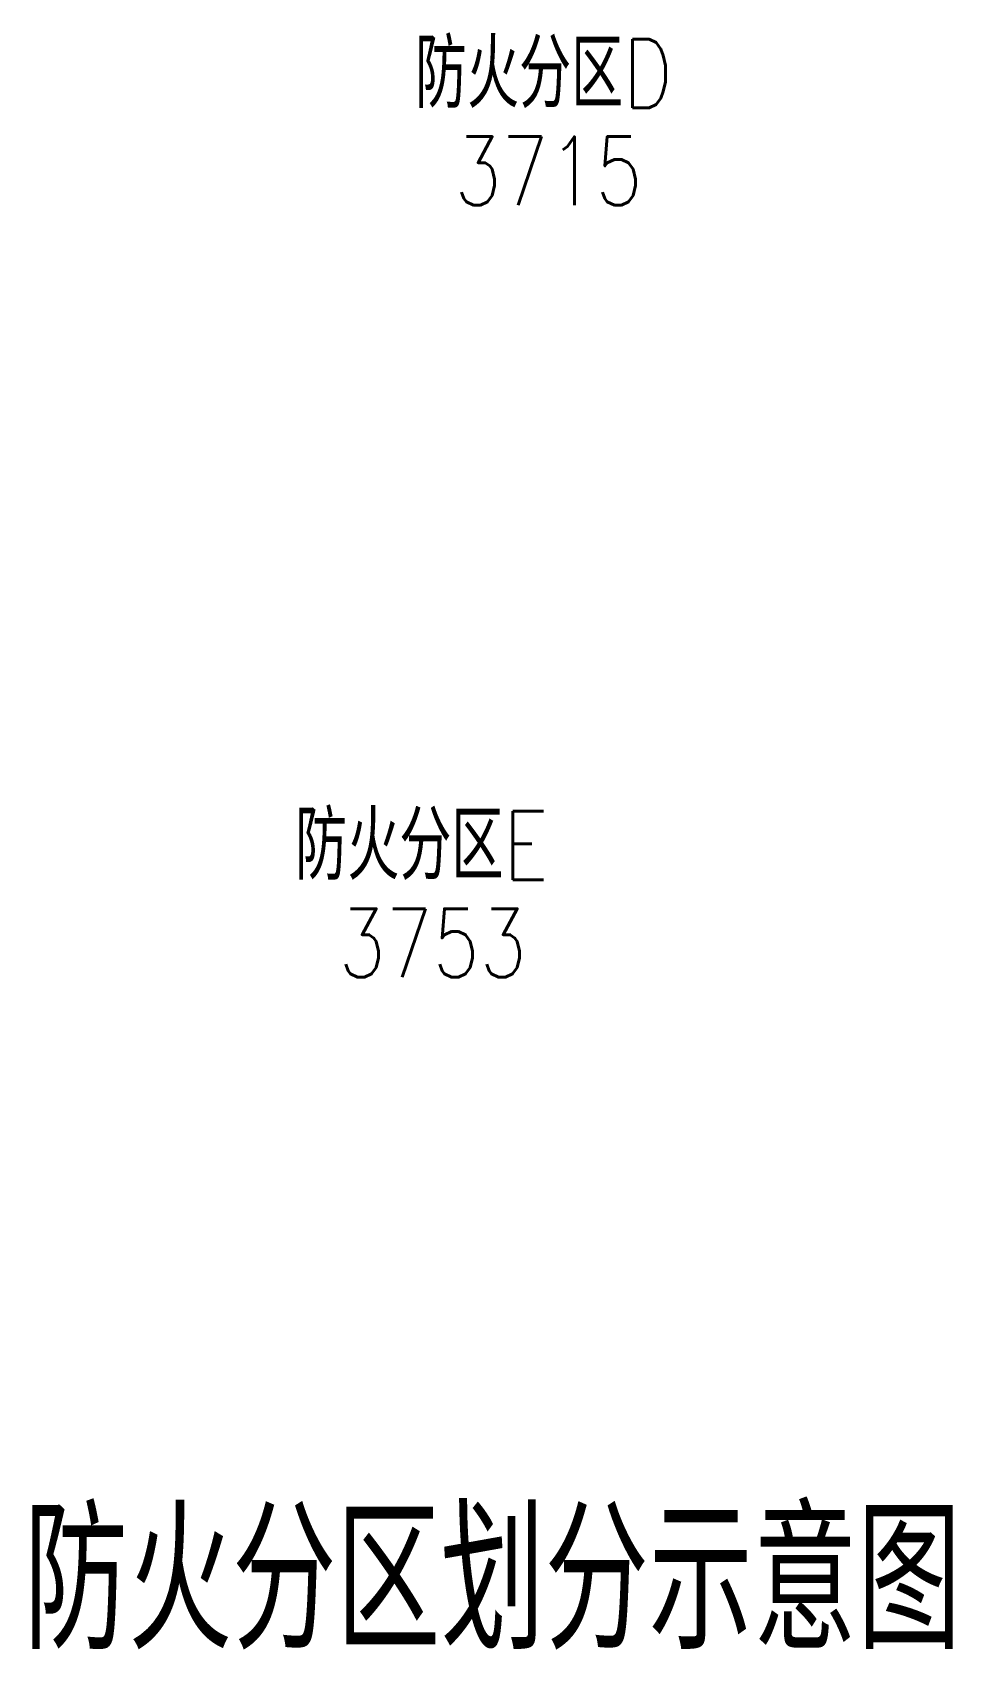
# Model space of a CAD drawing. Extents: x -1348811 to 123514, y -640545 to 749356.
# Drawn here: x -308748 to -241602, y -257997 to -139991 of the extents above; entities that cross this region are included whole.
import ezdxf

# ---------------------------------------------------------------- set-up
doc = ezdxf.new("R2010")
doc.units = 0
doc.header["$LTSCALE"] = 10
doc.header["$MEASUREMENT"] = 0
doc.layers.add('HT-TEXT', color=7, linetype='CONTINUOUS')
doc.styles.add('_HZTXT', font='tjromans.shx', dxfattribs={"width": 0.8, "bigfont": 'tjhztxt.shx'})

msp = doc.modelspace()

# ---------------------------------------------------------------- texts
at = {"layer": 'HT-TEXT', "style": '_HZTXT', "width": 0.8}
for s, height, p in [('防火分区D', 5000, (-280836.1, -145499.3)), ('3715', 5000, (-277941.7, -152600.4)), ('防火分区E', 5000, (-289572.9, -201820.9)), ('3753', 5000, (-286399.1, -208935.5)), ('防火分区划分示意图', 10000, (-309371.7, -257961.1))]:
    msp.add_text(s, height=height, dxfattribs=at).set_placement(p)

doc.saveas('drawing.dxf')
